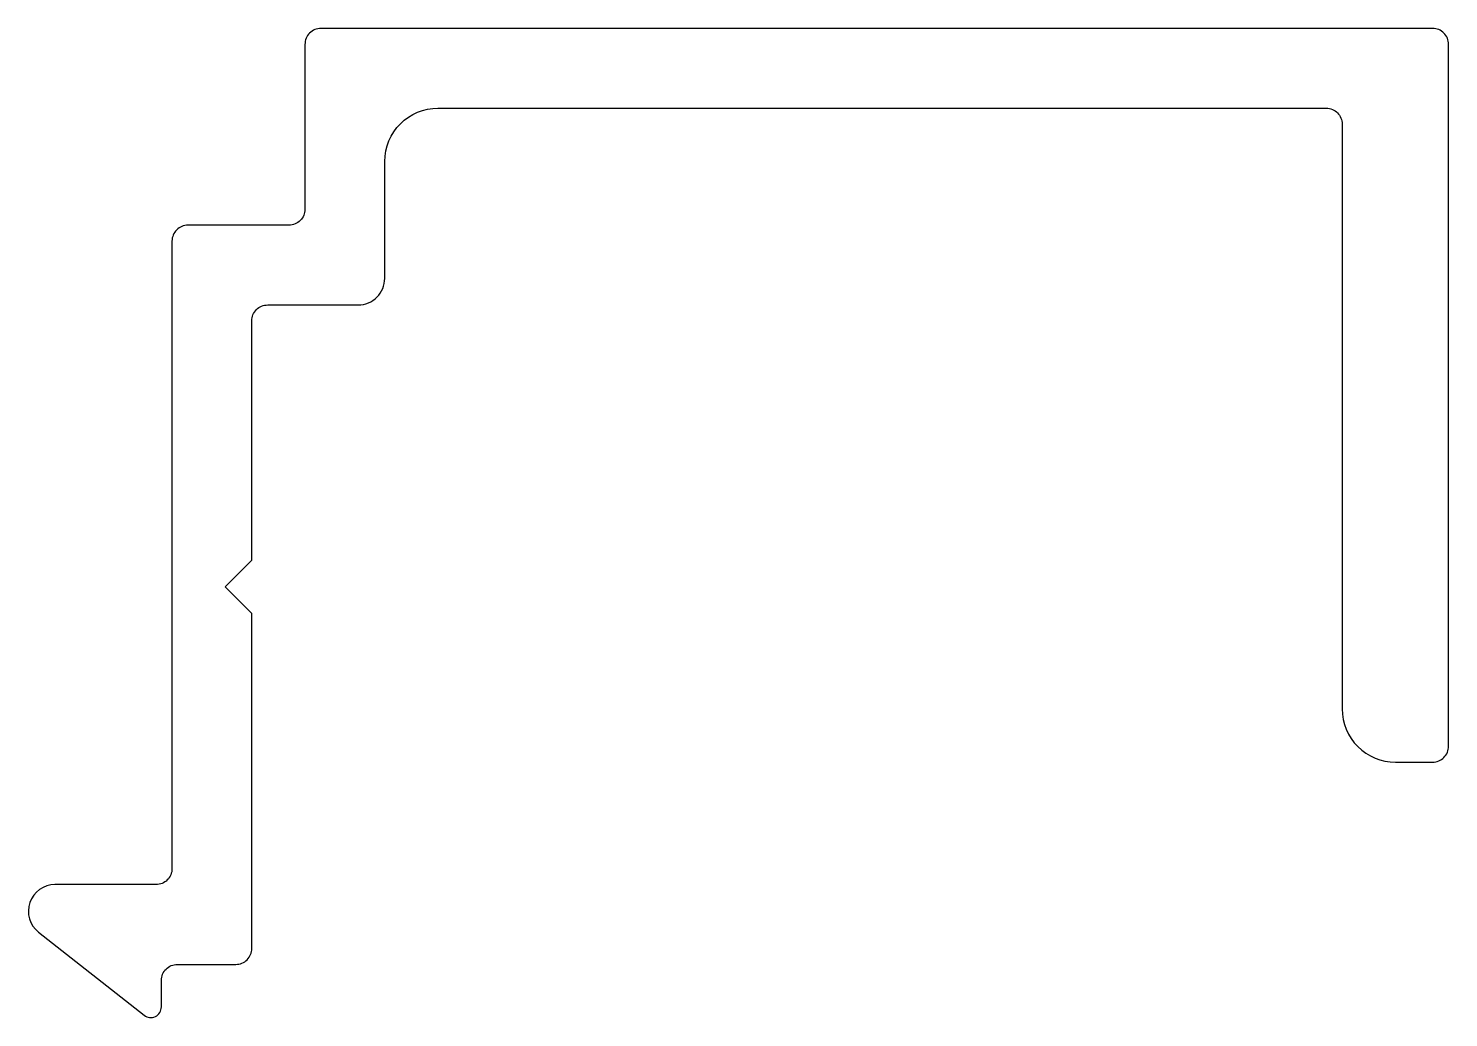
# Model space of a CAD drawing. Extents: x 958.9 to 985.6, y 688.7 to 707.3.
import ezdxf

# ---------------------------------------------------------------- set-up
doc = ezdxf.new("R2010")
doc.units = 0
doc.layers.get('0').update_dxf_attribs({"linetype": 'CONTINUOUS'})

msp = doc.modelspace()

# ---------------------------------------------------------------- linework, layer by layer
at = {"color": 0}
msp.add_lwpolyline([(962.598, 696.82), (963.098, 697.32), (963.098, 701.82, -0.414214), (963.398, 702.12), (965.098, 702.12, 0.414214), (965.598, 702.62), (965.598, 704.82, -0.414214), (966.598, 705.82), (983.298, 705.82, -0.414214), (983.598, 705.52), (983.598, 694.523, 0.414214), (984.598, 693.523), (985.298, 693.523, 0.414214), (985.598, 693.823), (985.598, 707.02, 0.414214), (985.298, 707.32), (964.398, 707.32, 0.414214), (964.098, 707.02), (964.098, 703.92, -0.414214), (963.798, 703.62), (961.898, 703.62, 0.414214), (961.598, 703.32), (961.598, 691.52, -0.414214), (961.298, 691.22), (959.398, 691.22, 0.711768), (959.089, 690.327), (961.075, 688.763, 0.626277), (961.398, 688.92), (961.398, 689.42, -0.414214), (961.698, 689.72), (962.798, 689.72, 0.414214), (963.098, 690.02), (963.098, 696.32)], format="xyb", close=True, dxfattribs=at)

doc.saveas('drawing.dxf')
